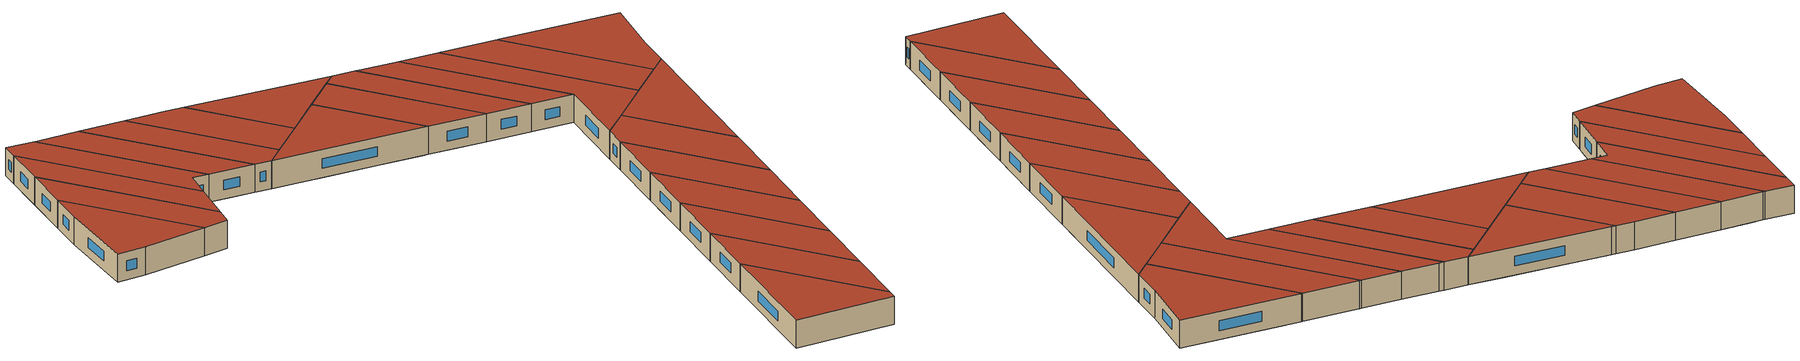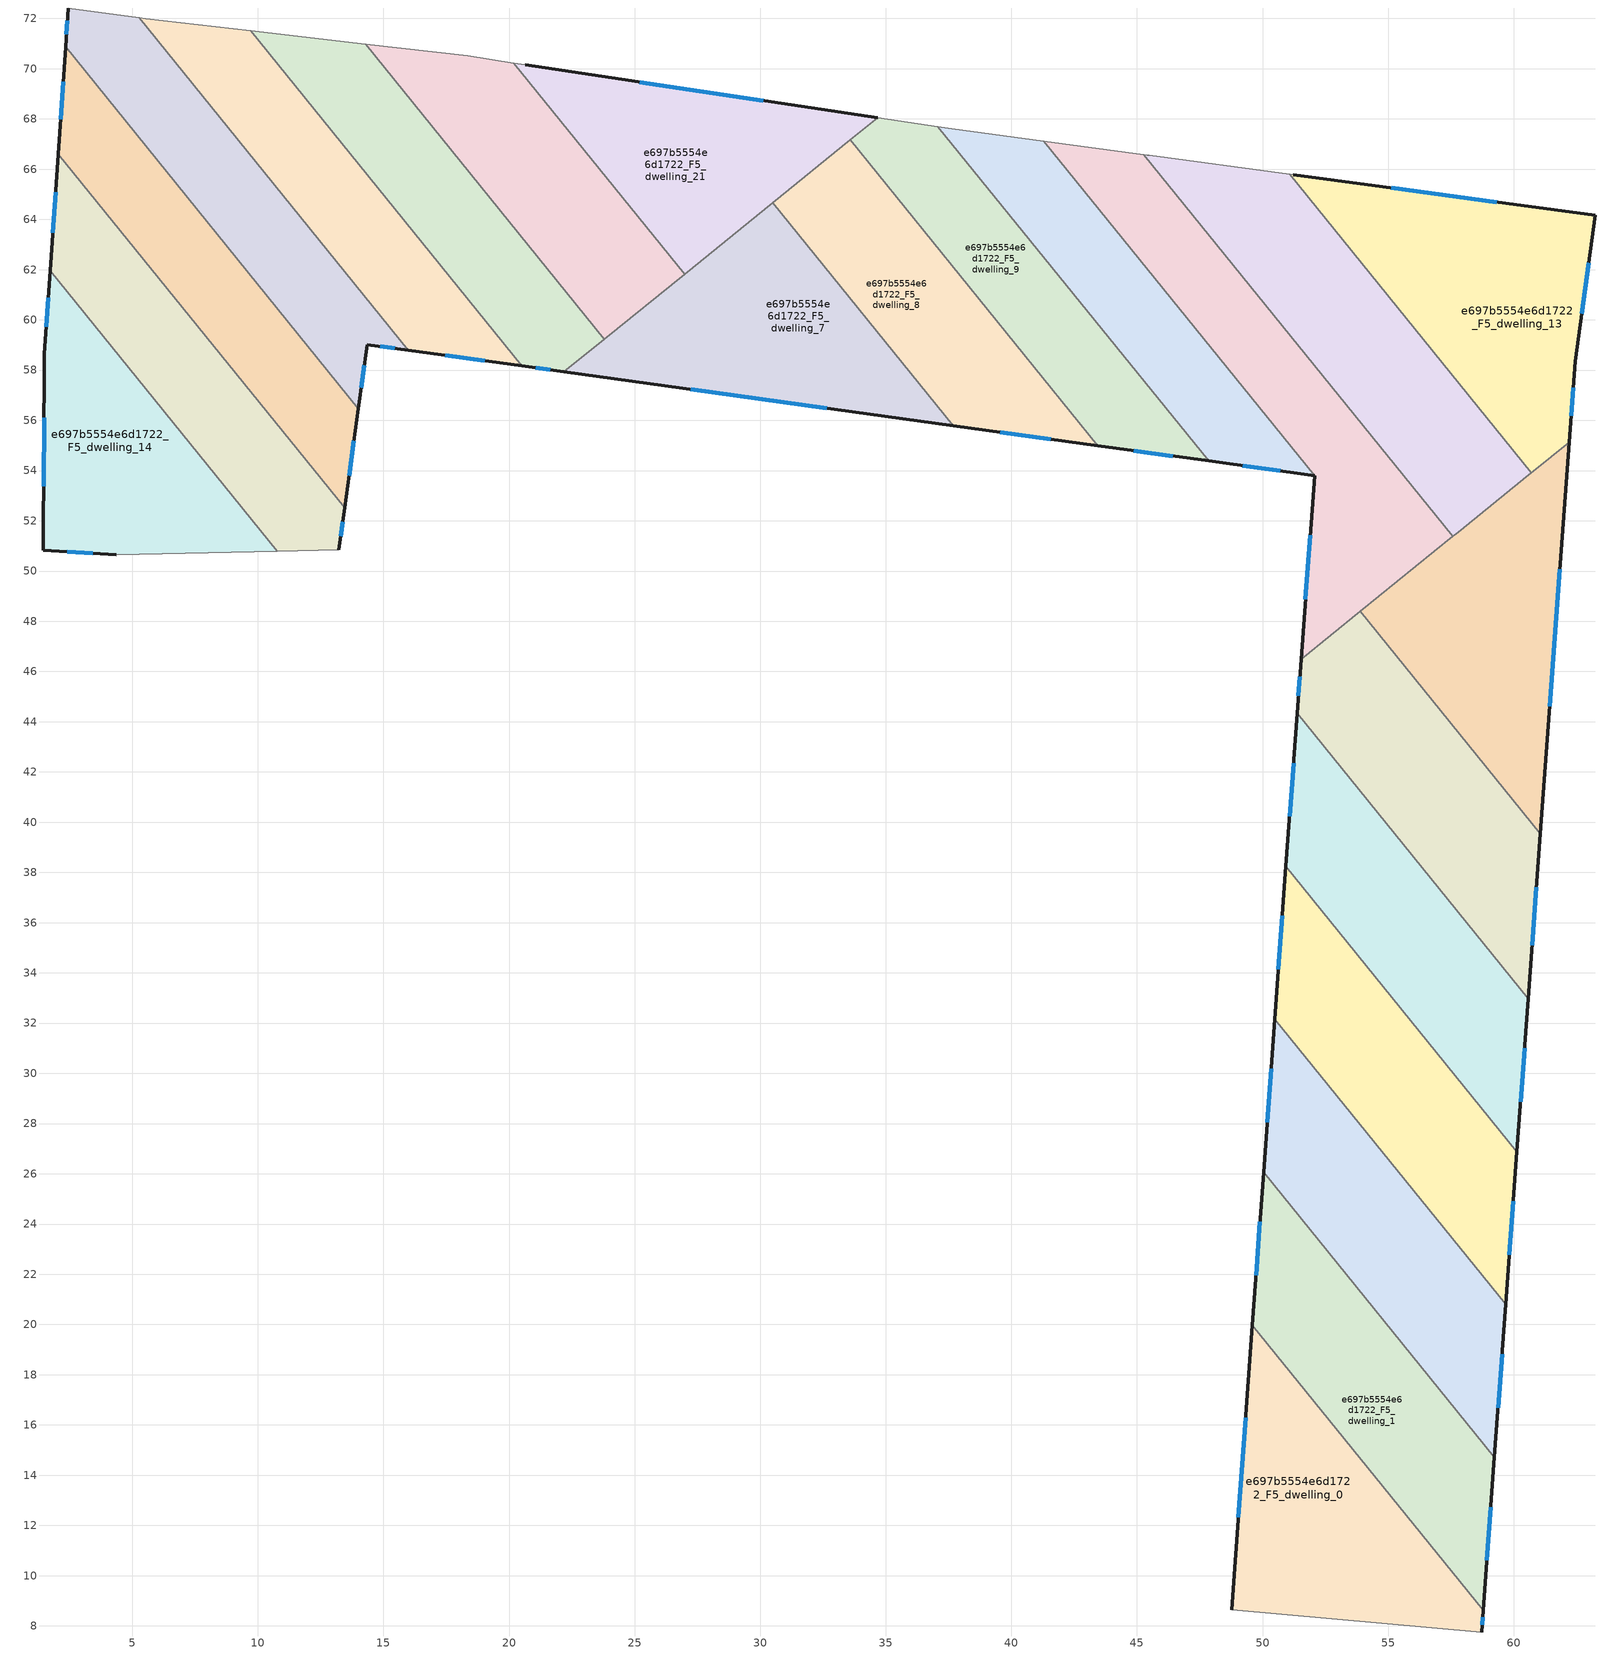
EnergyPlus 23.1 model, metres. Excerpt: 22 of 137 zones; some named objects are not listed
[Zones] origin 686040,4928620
e697b5554e6d1722_F5_dwelling_0
 floor to e697b5554e6d1722_F4_dwelling_0 (EU_floor_Construction): 49.54,19.21 58.73,7.86 58.72,7.76 48.77,8.65 z15
 floor to e697b5554e6d1722_F4_dwelling_1 (EU_floor_Construction): 49.6,19.97 58.78,8.62 58.73,7.86 49.54,19.21 z15
 wall outside (EU_wall_Construction): 58.72,7.76 58.78,8.62 / 49.6,19.97 48.77,8.65 z15:18
 wall adiabatic (EU_wall_Construction): 48.77,8.65 58.72,7.76 z15:18
 wall to e697b5554e6d1722_F5_dwelling_1 (EU_wall_Construction): 58.78,8.62 49.6,19.97 z15:18
 window (EU_Window_Construction): 58.74,8.04 58.76,8.34 / 49.33,16.29 49.04,12.33 z15.98:17.02
 roof outside (EU_roof_Construction): 58.72,7.76 58.78,8.62 49.6,19.97 48.77,8.65 z18
e697b5554e6d1722_F5_dwelling_1
 floor to e697b5554e6d1722_F4_dwelling_1 (EU_floor_Construction): 49.93,24.54 59.12,13.19 58.78,8.62 49.6,19.97 z15
 floor to e697b5554e6d1722_F4_dwelling_2 (EU_floor_Construction): 50.04,26.07 59.23,14.71 59.12,13.19 49.93,24.54 z15
 wall outside (EU_wall_Construction): 50.04,26.07 49.6,19.97 / 58.78,8.62 59.23,14.71 z15:18
 wall to e697b5554e6d1722_F5_dwelling_2 (EU_wall_Construction): 59.23,14.71 50.04,26.07 z15:18
 window (EU_Window_Construction): 49.9,24.08 49.74,21.95 / 58.93,10.6 59.09,12.73 z15.98:17.02
 roof outside (EU_roof_Construction): 58.78,8.62 59.23,14.71 50.04,26.07 49.6,19.97 z18
e697b5554e6d1722_F5_dwelling_10
 floor to e697b5554e6d1722_F4_dwelling_22 (EU_floor_Construction): 41.29,67.11 46.58,60.57 44.6,58.97 37.62,67.61 z15
 floor to e697b5554e6d1722_F4_dwelling_8 (EU_floor_Construction): 46.58,60.57 52.07,53.8 47.85,54.38 44.32,58.74 z15
 floor to e697b5554e6d1722_F4_dwelling_21 (EU_floor_Construction): 37.62,67.61 44.6,58.97 44.32,58.74 37.08,67.69 z15
 wall outside (EU_wall_Construction): 47.85,54.38 52.07,53.79 z15:18
 wall to e697b5554e6d1722_F5_dwelling_9 (EU_wall_Construction): 37.08,67.69 47.85,54.38 z15:18
 wall adiabatic (EU_wall_Construction): 41.29,67.11 37.62,67.61 37.08,67.69 z15:18
 wall to e697b5554e6d1722_F5_dwelling_11 (EU_wall_Construction): 52.07,53.79 41.29,67.11 z15:18
 window (EU_Window_Construction): 49.22,54.19 50.7,53.99 z15.98:17.02
 roof outside (EU_roof_Construction): 52.07,53.79 41.29,67.11 37.62,67.61 37.08,67.69 47.85,54.38 z18
e697b5554e6d1722_F5_dwelling_11
 floor to e697b5554e6d1722_F4_dwelling_8 (EU_floor_Construction): 48.15,61.84 57,50.91 55.43,49.64 46.58,60.57 z15
 floor to e697b5554e6d1722_F4_dwelling_22 (EU_floor_Construction): 45.27,66.58 48.73,62.31 46.58,60.57 41.29,67.11 z15
 floor to e697b5554e6d1722_F4_dwelling_7 (EU_floor_Construction): 52.07,53.79 55.43,49.64 53.23,47.86 51.77,49.66 z15
 floor to e697b5554e6d1722_F4_dwelling_9 (EU_floor_Construction): 48.73,62.31 57.57,51.38 57,50.91 48.15,61.84 z15
 floor to e697b5554e6d1722_F4_dwelling_6 (EU_floor_Construction): 51.77,49.66 53.23,47.86 51.54,46.49 z15
 wall outside (EU_wall_Construction): 52.07,53.79 51.54,46.49 z15:18
 wall adiabatic (EU_wall_Construction): 45.27,66.58 41.29,67.11 z15:18
 wall to e697b5554e6d1722_F5_dwelling_12 (EU_wall_Construction): 57.57,51.38 45.27,66.58 z15:18
 wall to e697b5554e6d1722_F5_dwelling_6 (EU_wall_Construction): 53.89,48.4 57.57,51.38 z15:18
 wall to e697b5554e6d1722_F5_dwelling_5 (EU_wall_Construction): 51.54,46.49 53.89,48.4 z15:18
 window (EU_Window_Construction): 51.9,51.42 51.71,48.87 z15.98:17.02
 roof outside (EU_roof_Construction): 57.57,51.38 45.27,66.58 41.29,67.11 52.07,53.79 51.54,46.49 z18
e697b5554e6d1722_F5_dwelling_12
 floor to e697b5554e6d1722_F4_dwelling_10 (EU_floor_Construction): 51.86,64.84 60.7,53.91 59.1,52.61 50.25,63.54 z15
 floor to e697b5554e6d1722_F4_dwelling_9 (EU_floor_Construction): 50.25,63.54 59.1,52.61 57.69,51.47 57.65,51.44 57.57,51.38 48.73,62.31 z15
 floor to e697b5554e6d1722_F4_dwelling_22 (EU_floor_Construction): 51.08,65.8 51.86,64.84 48.73,62.31 45.27,66.58 z15
 wall adiabatic (EU_wall_Construction): 51.08,65.8 45.48,66.55 45.41,66.56 45.27,66.58 z15:18
 wall to e697b5554e6d1722_F5_dwelling_13 (EU_wall_Construction): 60.7,53.91 51.08,65.8 z15:18
 wall to e697b5554e6d1722_F5_dwelling_6 (EU_wall_Construction): 57.57,51.38 57.65,51.44 57.69,51.47 60.7,53.91 z15:18
 roof outside (EU_roof_Construction): 60.7,53.91 51.08,65.8 45.48,66.55 45.41,66.56 45.27,66.58 57.57,51.38 57.65,51.44 57.69,51.47 z18
e697b5554e6d1722_F5_dwelling_13
 floor to e697b5554e6d1722_F4_dwelling_11 (EU_floor_Construction): 63.24,64.17 62.45,58.34 62.21,55.13 61.6,54.64 52.76,65.57 z15
 floor to e697b5554e6d1722_F4_dwelling_10 (EU_floor_Construction): 52.75,65.57 61.6,54.64 60.78,53.97 60.7,53.91 51.86,64.84 z15
 floor to e697b5554e6d1722_F4_dwelling_22 (EU_floor_Construction): 52.75,65.57 51.86,64.84 51.08,65.8 51.22,65.78 z15
 wall outside (EU_wall_Construction): 62.21,55.13 62.45,58.34 63.24,64.17 51.22,65.78 z15:18
 wall adiabatic (EU_wall_Construction): 51.22,65.78 51.08,65.8 z15:18
 wall to e697b5554e6d1722_F5_dwelling_6 (EU_wall_Construction): 60.7,53.91 60.78,53.97 62.21,55.13 z15:18
 window (EU_Window_Construction): 59.33,64.69 55.13,65.25 / 62.71,60.24 62.98,62.27 / 62.29,56.18 62.37,57.3 z15.98:17.02
 roof outside (EU_roof_Construction): 62.21,55.13 62.45,58.34 63.24,64.17 51.22,65.78 51.08,65.8 60.7,53.91 60.78,53.97 z18
e697b5554e6d1722_F5_dwelling_14
 floor to e697b5554e6d1722_F4_dwelling_12 (EU_floor_Construction): 1.73,61.96 10.77,50.79 4.36,50.66 1.46,50.83 1.5,58.65 z15
 wall outside (EU_wall_Construction): 1.73,61.96 1.5,58.65 1.46,50.83 4.36,50.66 z15:18
 wall to e697b5554e6d1722_F5_dwelling_15 (EU_wall_Construction): 10.77,50.79 1.73,61.96 z15:18
 wall adiabatic (EU_wall_Construction): 4.36,50.66 10.77,50.79 z15:18
 window (EU_Window_Construction): 1.66,60.88 1.58,59.72 / 2.4,50.77 3.42,50.71 / 1.49,56.1 1.47,53.37 z15.98:17.02
 roof outside (EU_roof_Construction): 10.77,50.79 1.73,61.96 1.5,58.65 1.46,50.83 4.36,50.66 z18
e697b5554e6d1722_F5_dwelling_15
 floor to e697b5554e6d1722_F4_dwelling_13 (EU_floor_Construction): 2.05,66.6 13.45,52.51 13.22,50.85 11.19,50.8 1.76,62.45 z15
 floor to e697b5554e6d1722_F4_dwelling_12 (EU_floor_Construction): 1.76,62.45 11.19,50.8 10.77,50.79 1.73,61.96 z15
 wall outside (EU_wall_Construction): 2.05,66.6 1.73,61.96 / 13.22,50.85 13.45,52.51 z15:18
 wall to e697b5554e6d1722_F5_dwelling_16 (EU_wall_Construction): 13.45,52.51 2.05,66.6 z15:18
 wall adiabatic (EU_wall_Construction): 10.77,50.79 13.22,50.85 z15:18
 window (EU_Window_Construction): 1.95,65.09 1.83,63.47 / 13.3,51.39 13.38,51.97 z15.98:17.02
 roof outside (EU_roof_Construction): 13.22,50.85 13.45,52.51 2.05,66.6 1.73,61.96 10.77,50.79 z18
e697b5554e6d1722_F5_dwelling_16
 floor to e697b5554e6d1722_F4_dwelling_14 (EU_floor_Construction): 2.34,70.87 14,56.47 13.55,53.24 2.1,67.38 z15
 floor to e697b5554e6d1722_F4_dwelling_13 (EU_floor_Construction): 2.1,67.38 13.55,53.24 13.45,52.51 2.05,66.6 z15
 wall outside (EU_wall_Construction): 13.45,52.51 14,56.47 / 2.34,70.87 2.05,66.6 z15:18
 wall to e697b5554e6d1722_F5_dwelling_17 (EU_wall_Construction): 14,56.47 2.34,70.87 z15:18
 window (EU_Window_Construction): 13.63,53.8 13.82,55.18 / 2.25,69.48 2.15,67.98 z15.98:17.02
 roof outside (EU_roof_Construction): 13.45,52.51 14,56.47 2.34,70.87 2.05,66.6 z18
e697b5554e6d1722_F5_dwelling_17
 floor to e697b5554e6d1722_F4_dwelling_15 (EU_floor_Construction): 5.27,72.02 15.98,58.79 14.35,59.02 14.15,57.53 2.42,72.01 2.45,72.42 z15
 floor to e697b5554e6d1722_F4_dwelling_14 (EU_floor_Construction): 2.42,72.01 14.15,57.53 14,56.47 2.34,70.87 z15
 wall outside (EU_wall_Construction): 14,56.47 14.35,59.02 15.98,58.79 / 2.45,72.42 2.34,70.87 z15:18
 wall adiabatic (EU_wall_Construction): 5.27,72.02 2.45,72.42 z15:18
 wall to e697b5554e6d1722_F5_dwelling_18 (EU_wall_Construction): 15.98,58.79 5.27,72.02 z15:18
 window (EU_Window_Construction): 14.88,58.94 15.45,58.86 / 14.11,57.3 14.24,58.19 / 2.42,71.91 2.38,71.37 z15.98:17.02
 roof outside (EU_roof_Construction): 14,56.47 14.35,59.02 15.98,58.79 5.27,72.02 2.45,72.42 2.34,70.87 z18
e697b5554e6d1722_F5_dwelling_18
 floor to e697b5554e6d1722_F4_dwelling_16 (EU_floor_Construction): 9.71,71.5 20.51,58.16 17.63,58.56 6.89,71.83 z15
 floor to e697b5554e6d1722_F4_dwelling_15 (EU_floor_Construction): 6.89,71.83 17.63,58.56 15.98,58.79 5.27,72.02 5.53,71.99 z15
 wall outside (EU_wall_Construction): 15.98,58.79 20.51,58.16 z15:18
 wall adiabatic (EU_wall_Construction): 9.71,71.5 5.53,71.99 5.27,72.02 z15:18
 wall to e697b5554e6d1722_F5_dwelling_19 (EU_wall_Construction): 20.51,58.16 9.71,71.5 z15:18
 window (EU_Window_Construction): 17.45,58.59 19.04,58.37 z15.98:17.02
 roof outside (EU_roof_Construction): 20.51,58.16 9.71,71.5 5.53,71.99 5.27,72.02 15.98,58.79 z18
e697b5554e6d1722_F5_dwelling_19
 floor adiabatic (EU_floor_Construction): 14.3,70.97 23.8,59.24 22.38,58.09 11.71,71.27 z15
 floor to e697b5554e6d1722_F4_dwelling_16 (EU_floor_Construction): 11.71,71.27 22.38,58.09 22.19,57.93 20.51,58.16 9.71,71.5 z15
 wall outside (EU_wall_Construction): 20.51,58.16 22.19,57.93 z15:18
 wall adiabatic (EU_wall_Construction): 14.3,70.97 9.71,71.5 z15:18
 wall to e697b5554e6d1722_F5_dwelling_20 (EU_wall_Construction): 23.8,59.24 14.3,70.97 z15:18
 wall to e697b5554e6d1722_F5_dwelling_7 (EU_wall_Construction): 22.19,57.93 23.8,59.24 z15:18
 window (EU_Window_Construction): 21.05,58.09 21.64,58.01 z15.98:17.02
 roof outside (EU_roof_Construction): 23.8,59.24 14.3,70.97 9.71,71.5 20.51,58.16 22.19,57.93 z18
e697b5554e6d1722_F5_dwelling_2
 floor to e697b5554e6d1722_F4_dwelling_2 (EU_floor_Construction): 50.32,29.87 59.51,18.52 59.23,14.71 50.04,26.07 z15
 floor to e697b5554e6d1722_F4_dwelling_3 (EU_floor_Construction): 50.49,32.16 59.68,20.8 59.51,18.52 50.32,29.87 z15
 wall outside (EU_wall_Construction): 50.49,32.16 50.04,26.07 / 59.23,14.71 59.68,20.8 z15:18
 wall to e697b5554e6d1722_F5_dwelling_3 (EU_wall_Construction): 59.68,20.8 50.49,32.16 z15:18
 window (EU_Window_Construction): 50.34,30.18 50.19,28.05 / 59.38,16.69 59.54,18.82 z15.98:17.02
 roof outside (EU_roof_Construction): 59.23,14.71 59.68,20.8 50.49,32.16 50.04,26.07 z18
e697b5554e6d1722_F5_dwelling_20
 floor adiabatic (EU_floor_Construction): 20.2,70.22 27,61.82 25,60.21 16.49,70.72 18.35,70.51 z15
 floor to e697b5554e6d1722_F4_dwelling_17 (EU_floor_Construction): 16.49,70.72 25,60.21 23.8,59.24 14.3,70.97 z15
 wall adiabatic (EU_wall_Construction): 20.2,70.22 18.35,70.51 14.3,70.97 z15:18
 wall to e697b5554e6d1722_F5_dwelling_21 (EU_wall_Construction): 27,61.82 20.2,70.22 z15:18
 wall to e697b5554e6d1722_F5_dwelling_7 (EU_wall_Construction): 23.8,59.24 27,61.82 z15:18
 roof outside (EU_roof_Construction): 27,61.82 20.2,70.22 18.35,70.51 14.3,70.97 23.8,59.24 z18
e697b5554e6d1722_F5_dwelling_21
 floor to e697b5554e6d1722_F4_dwelling_19 (EU_floor_Construction): 26.26,69.31 30.21,64.43 27.6,62.31 21.34,70.05 z15
 floor to e697b5554e6d1722_F4_dwelling_20 (EU_floor_Construction): 31.28,68.56 32.88,66.58 30.21,64.43 26.26,69.31 z15
 floor to e697b5554e6d1722_F4_dwelling_21 (EU_floor_Construction): 34.68,68.05 32.88,66.58 31.28,68.56 z15
 floor to e697b5554e6d1722_F4_dwelling_18 (EU_floor_Construction): 21.34,70.05 27.6,62.31 27,61.82 20.2,70.22 20.64,70.16 z15
 wall outside (EU_wall_Construction): 34.68,68.05 20.64,70.16 z15:18
 wall adiabatic (EU_wall_Construction): 20.64,70.16 20.2,70.22 z15:18
 wall to e697b5554e6d1722_F5_dwelling_8 (EU_wall_Construction): 30.5,64.66 33.59,67.16 z15:18
 wall to e697b5554e6d1722_F5_dwelling_9 (EU_wall_Construction): 33.59,67.16 34.68,68.05 z15:18
 wall to e697b5554e6d1722_F5_dwelling_7 (EU_wall_Construction): 27,61.82 30.5,64.66 z15:18
 window (EU_Window_Construction): 30.12,68.73 25.21,69.47 z15.98:17.02
 roof outside (EU_roof_Construction): 34.68,68.05 20.64,70.16 20.2,70.22 27,61.82 z18
e697b5554e6d1722_F5_dwelling_3
 floor to e697b5554e6d1722_F4_dwelling_3 (EU_floor_Construction): 50.71,35.2 59.91,23.84 59.68,20.8 50.49,32.16 z15
 floor to e697b5554e6d1722_F4_dwelling_4 (EU_floor_Construction): 50.93,38.25 60.13,26.89 59.91,23.84 50.71,35.2 z15
 wall outside (EU_wall_Construction): 50.93,38.25 50.49,32.16 / 59.68,20.8 60.13,26.88 z15:18
 wall to e697b5554e6d1722_F5_dwelling_4 (EU_wall_Construction): 60.13,26.88 50.93,38.25 z15:18
 window (EU_Window_Construction): 50.79,36.27 50.63,34.14 / 59.83,22.78 59.98,24.91 z15.98:17.02
 roof outside (EU_roof_Construction): 59.68,20.8 60.13,26.88 50.93,38.25 50.49,32.16 z18
e697b5554e6d1722_F5_dwelling_4
 floor to e697b5554e6d1722_F4_dwelling_4 (EU_floor_Construction): 51.1,40.53 60.3,29.17 60.13,26.89 50.93,38.25 z15
 floor to e697b5554e6d1722_F4_dwelling_5 (EU_floor_Construction): 51.38,44.33 60.58,32.97 60.3,29.17 51.1,40.53 z15
 wall outside (EU_wall_Construction): 51.38,44.33 50.93,38.25 / 60.13,26.88 60.58,32.97 z15:18
 wall to e697b5554e6d1722_F5_dwelling_5 (EU_wall_Construction): 60.58,32.97 51.38,44.33 z15:18
 window (EU_Window_Construction): 51.23,42.35 51.08,40.23 / 60.28,28.86 60.43,30.99 z15.98:17.02
 roof outside (EU_roof_Construction): 60.13,26.88 60.58,32.97 51.38,44.33 50.93,38.25 z18
e697b5554e6d1722_F5_dwelling_5
 floor to e697b5554e6d1722_F4_dwelling_6 (EU_floor_Construction): 53.23,47.86 60.97,38.3 60.67,34.16 51.47,45.52 51.54,46.49 z15
 floor to e697b5554e6d1722_F4_dwelling_5 (EU_floor_Construction): 51.47,45.52 60.67,34.16 60.58,32.97 51.38,44.33 z15
 floor to e697b5554e6d1722_F4_dwelling_7 (EU_floor_Construction): 53.89,48.4 61.06,39.54 60.97,38.3 53.23,47.86 z15
 wall outside (EU_wall_Construction): 60.58,32.97 61.06,39.54 / 51.54,46.49 51.38,44.33 z15:18
 wall to e697b5554e6d1722_F5_dwelling_6 (EU_wall_Construction): 61.06,39.54 53.89,48.4 z15:18
 window (EU_Window_Construction): 60.74,35.1 60.91,37.4 / 51.49,45.79 51.43,45.04 z15.98:17.02
 roof outside (EU_roof_Construction): 60.58,32.97 61.06,39.54 53.89,48.4 51.54,46.49 51.38,44.33 z18
e697b5554e6d1722_F5_dwelling_6
 floor to e697b5554e6d1722_F4_dwelling_7 (EU_floor_Construction): 55.43,49.64 61.28,42.42 61.06,39.54 53.89,48.4 z15
 floor to e697b5554e6d1722_F4_dwelling_8 (EU_floor_Construction): 57,50.91 61.49,45.36 61.28,42.42 55.43,49.64 z15
 floor to e697b5554e6d1722_F4_dwelling_10 (EU_floor_Construction): 61.6,54.64 62.13,53.98 61.78,49.3 59.1,52.61 z15
 floor to e697b5554e6d1722_F4_dwelling_9 (EU_floor_Construction): 59.1,52.61 61.78,49.3 61.49,45.36 57,50.91 z15
 floor to e697b5554e6d1722_F4_dwelling_11 (EU_floor_Construction): 62.21,55.13 62.13,53.98 61.6,54.64 z15
 wall outside (EU_wall_Construction): 61.06,39.54 62.21,55.13 z15:18
 window (EU_Window_Construction): 61.44,44.61 61.84,50.06 z15.98:17.02
 roof outside (EU_roof_Construction): 61.06,39.54 62.21,55.13 53.89,48.4 z18
e697b5554e6d1722_F5_dwelling_7
 floor to e697b5554e6d1722_F4_dwelling_19 (EU_floor_Construction): 30.21,64.43 37.15,55.86 32.28,56.53 27.6,62.31 z15
 floor to e697b5554e6d1722_F4_dwelling_20 (EU_floor_Construction): 30.5,64.66 37.68,55.79 37.15,55.86 30.21,64.43 z15
 floor to e697b5554e6d1722_F4_dwelling_18 (EU_floor_Construction): 27.6,62.31 32.28,56.53 27.43,57.21 25,60.21 z15
 floor to e697b5554e6d1722_F4_dwelling_17 (EU_floor_Construction): 25,60.21 27.43,57.21 22.55,57.88 22.38,58.09 z15
 floor to e697b5554e6d1722_F4_dwelling_16 (EU_floor_Construction): 22.38,58.09 22.55,57.88 22.19,57.93 z15
 wall outside (EU_wall_Construction): 22.19,57.93 37.68,55.79 z15:18
 wall to e697b5554e6d1722_F5_dwelling_8 (EU_wall_Construction): 37.68,55.79 30.5,64.66 z15:18
 window (EU_Window_Construction): 27.23,57.23 32.64,56.48 z15.98:17.02
 roof outside (EU_roof_Construction): 37.68,55.79 30.5,64.66 22.19,57.93 z18
e697b5554e6d1722_F5_dwelling_8
 floor to e697b5554e6d1722_F4_dwelling_20 (EU_floor_Construction): 32.88,66.58 41.24,56.25 40.23,55.43 37.68,55.79 30.5,64.66 z15
 floor to e697b5554e6d1722_F4_dwelling_21 (EU_floor_Construction): 33.59,67.16 41.96,56.83 41.24,56.25 32.88,66.58 z15
 floor to e697b5554e6d1722_F4_dwelling_8 (EU_floor_Construction): 41.96,56.83 43.45,54.99 40.23,55.43 z15
 wall outside (EU_wall_Construction): 37.68,55.79 43.45,54.99 z15:18
 wall to e697b5554e6d1722_F5_dwelling_9 (EU_wall_Construction): 43.45,54.99 33.59,67.16 z15:18
 window (EU_Window_Construction): 39.56,55.53 41.57,55.25 z15.98:17.02
 roof outside (EU_roof_Construction): 43.45,54.99 33.59,67.16 30.5,64.66 37.68,55.79 z18
e697b5554e6d1722_F5_dwelling_9
 floor to e697b5554e6d1722_F4_dwelling_21 (EU_floor_Construction): 37.08,67.69 44.32,58.74 41.96,56.83 33.59,67.16 34.68,68.05 z15
 floor to e697b5554e6d1722_F4_dwelling_8 (EU_floor_Construction): 44.32,58.74 47.85,54.38 43.45,54.99 41.96,56.83 z15
 wall outside (EU_wall_Construction): 43.45,54.99 47.85,54.38 z15:18
 wall adiabatic (EU_wall_Construction): 37.08,67.69 34.68,68.05 z15:18
 window (EU_Window_Construction): 44.88,54.79 46.42,54.58 z15.98:17.02
 roof outside (EU_roof_Construction): 47.85,54.38 37.08,67.69 34.68,68.05 33.59,67.16 43.45,54.99 z18
[Building]
EU S2 Campaign: North Axis=0; Terrain=City; Solar Distribution=FullExterior
[Site:Location]
Bologna: Latitude=44.5; Longitude=11.25; Time Zone=1; Elevation=37
[SizingPeriod:WeatherFileDays]
AnnualSizingPeriod: Begin Month=1; Begin Day of Month=1; End Month=12; End Day of Month=31; Day of Week for Start Day=Monday; Use Weather File Daylight Saving Period=No; Use Weather File Rain and Snow Indicators=No
[MATERIAL]
EU_InternalMass_Material: Roughness=MediumRough; Thickness=0.1; Conductivity=1; Density=1800; Specific Heat=900; Thermal Absorptance=0.9; Solar Absorptance=0.7; Visible Absorptance=0.7
[MATERIAL:NOMASS] Roughness=MediumRough; Thermal Absorptance=0.9; Solar Absorptance=0.7; Visible Absorptance=0.7
Name | Thermal Resistance
EU_wall_NoMass | 0.905828
EU_roof_NoMass | 0.37593
EU_floor_NoMass | 0.67114
[WINDOWMATERIAL:SIMPLEGLAZINGSYSTEM]
EU_Window_SimpleGlazing: UFactor=4.52486; Solar Heat Gain Coefficient=0.85; Visible Transmittance=0.85
[CONSTRUCTION]
EU_wall_Construction: EU_wall_NoMass
EU_roof_Construction: EU_roof_NoMass
EU_floor_Construction: EU_floor_NoMass
EU_Window_Construction: EU_Window_SimpleGlazing
EU_InternalMass_Construction: EU_InternalMass_Material
[ZONE] Type=1; Multiplier=1; Ceiling Height=autocalculate; Floor Area=autocalculate; Part of Total Floor Area=Yes
Name | Volume
e697b5554e6d1722_F5_dwelling_0 | 183.154
e697b5554e6d1722_F5_dwelling_1 | 183.163
e697b5554e6d1722_F5_dwelling_10 | 149.61
e697b5554e6d1722_F5_dwelling_11 | 213.842
e697b5554e6d1722_F5_dwelling_12 | 210.517
e697b5554e6d1722_F5_dwelling_13 | 210.067
e697b5554e6d1722_F5_dwelling_14 | 160.239
e697b5554e6d1722_F5_dwelling_15 | 160.284
e697b5554e6d1722_F5_dwelling_16 | 160.28
e697b5554e6d1722_F5_dwelling_17 | 160.266
e697b5554e6d1722_F5_dwelling_18 | 160.256
e697b5554e6d1722_F5_dwelling_19 | 160.235
e697b5554e6d1722_F5_dwelling_2 | 183.133
e697b5554e6d1722_F5_dwelling_20 | 160.274
e697b5554e6d1722_F5_dwelling_21 | 160.26
e697b5554e6d1722_F5_dwelling_3 | 183.157
e697b5554e6d1722_F5_dwelling_4 | 183.14
e697b5554e6d1722_F5_dwelling_5 | 183.179
e697b5554e6d1722_F5_dwelling_6 | 183.123
e697b5554e6d1722_F5_dwelling_7 | 183.144
e697b5554e6d1722_F5_dwelling_8 | 161.65
e697b5554e6d1722_F5_dwelling_9 | 153.177
[INTERNALMASS] Construction=EU_InternalMass_Construction
Name | Zone or ZoneList | Surface Area
e697b5554e6d1722_F5_dwelling_0_EU_InternalMass | e697b5554e6d1722_F5_dwelling_0 | 61.051
e697b5554e6d1722_F5_dwelling_1_EU_InternalMass | e697b5554e6d1722_F5_dwelling_1 | 61.0542
e697b5554e6d1722_F5_dwelling_2_EU_InternalMass | e697b5554e6d1722_F5_dwelling_2 | 61.0441
e697b5554e6d1722_F5_dwelling_3_EU_InternalMass | e697b5554e6d1722_F5_dwelling_3 | 61.0523
e697b5554e6d1722_F5_dwelling_4_EU_InternalMass | e697b5554e6d1722_F5_dwelling_4 | 61.0469
e697b5554e6d1722_F5_dwelling_5_EU_InternalMass | e697b5554e6d1722_F5_dwelling_5 | 61.0599
e697b5554e6d1722_F5_dwelling_6_EU_InternalMass | e697b5554e6d1722_F5_dwelling_6 | 61.0409
e697b5554e6d1722_F5_dwelling_7_EU_InternalMass | e697b5554e6d1722_F5_dwelling_7 | 61.0478
e697b5554e6d1722_F5_dwelling_8_EU_InternalMass | e697b5554e6d1722_F5_dwelling_8 | 53.8817
e697b5554e6d1722_F5_dwelling_9_EU_InternalMass | e697b5554e6d1722_F5_dwelling_9 | 51.0621
e697b5554e6d1722_F5_dwelling_10_EU_InternalMass | e697b5554e6d1722_F5_dwelling_10 | 49.8728
e697b5554e6d1722_F5_dwelling_11_EU_InternalMass | e697b5554e6d1722_F5_dwelling_11 | 71.2841
e697b5554e6d1722_F5_dwelling_12_EU_InternalMass | e697b5554e6d1722_F5_dwelling_12 | 70.165
e697b5554e6d1722_F5_dwelling_13_EU_InternalMass | e697b5554e6d1722_F5_dwelling_13 | 70.0306
e697b5554e6d1722_F5_dwelling_14_EU_InternalMass | e697b5554e6d1722_F5_dwelling_14 | 53.4134
e697b5554e6d1722_F5_dwelling_15_EU_InternalMass | e697b5554e6d1722_F5_dwelling_15 | 53.428
e697b5554e6d1722_F5_dwelling_16_EU_InternalMass | e697b5554e6d1722_F5_dwelling_16 | 53.4267
e697b5554e6d1722_F5_dwelling_17_EU_InternalMass | e697b5554e6d1722_F5_dwelling_17 | 53.4221
e697b5554e6d1722_F5_dwelling_18_EU_InternalMass | e697b5554e6d1722_F5_dwelling_18 | 53.4181
e697b5554e6d1722_F5_dwelling_19_EU_InternalMass | e697b5554e6d1722_F5_dwelling_19 | 53.4114
e697b5554e6d1722_F5_dwelling_20_EU_InternalMass | e697b5554e6d1722_F5_dwelling_20 | 53.4245
e697b5554e6d1722_F5_dwelling_21_EU_InternalMass | e697b5554e6d1722_F5_dwelling_21 | 53.4199
[OTHEREQUIPMENT] Fuel Type=Electricity; Design Level Calculation Method=Watts/Area; Power per Zone Floor Area=1; Fraction Latent=0; Fraction Radiant=0; Fraction Lost=0; Carbon Dioxide Generation Rate=0; EndUse Subcategory=EU_Step8_InternalGains
Name | Zone or ZoneList or Space or SpaceList | Schedule
EU_Step8_InternalGain_e697b5554e6d1722_F5_dwelling_0_f000 | e697b5554e6d1722_F5_dwelling_0 | EU_Step8_GainSchedule_e697b5554e6d1722_F5_dwelling_0_f000
EU_Step8_InternalGain_e697b5554e6d1722_F5_dwelling_1_f000 | e697b5554e6d1722_F5_dwelling_1 | EU_Step8_GainSchedule_e697b5554e6d1722_F5_dwelling_1_f000
EU_Step8_InternalGain_e697b5554e6d1722_F5_dwelling_2_f000 | e697b5554e6d1722_F5_dwelling_2 | EU_Step8_GainSchedule_e697b5554e6d1722_F5_dwelling_2_f000
EU_Step8_InternalGain_e697b5554e6d1722_F5_dwelling_3_f000 | e697b5554e6d1722_F5_dwelling_3 | EU_Step8_GainSchedule_e697b5554e6d1722_F5_dwelling_3_f000
EU_Step8_InternalGain_e697b5554e6d1722_F5_dwelling_4_f000 | e697b5554e6d1722_F5_dwelling_4 | EU_Step8_GainSchedule_e697b5554e6d1722_F5_dwelling_4_f000
EU_Step8_InternalGain_e697b5554e6d1722_F5_dwelling_5_f000 | e697b5554e6d1722_F5_dwelling_5 | EU_Step8_GainSchedule_e697b5554e6d1722_F5_dwelling_5_f000
EU_Step8_InternalGain_e697b5554e6d1722_F5_dwelling_6_f000 | e697b5554e6d1722_F5_dwelling_6 | EU_Step8_GainSchedule_e697b5554e6d1722_F5_dwelling_6_f000
EU_Step8_InternalGain_e697b5554e6d1722_F5_dwelling_7_f000 | e697b5554e6d1722_F5_dwelling_7 | EU_Step8_GainSchedule_e697b5554e6d1722_F5_dwelling_7_f000
EU_Step8_InternalGain_e697b5554e6d1722_F5_dwelling_8_f000 | e697b5554e6d1722_F5_dwelling_8 | EU_Step8_GainSchedule_e697b5554e6d1722_F5_dwelling_8_f000
EU_Step8_InternalGain_e697b5554e6d1722_F5_dwelling_9_f000 | e697b5554e6d1722_F5_dwelling_9 | EU_Step8_GainSchedule_e697b5554e6d1722_F5_dwelling_9_f000
EU_Step8_InternalGain_e697b5554e6d1722_F5_dwelling_10_f000 | e697b5554e6d1722_F5_dwelling_10 | EU_Step8_GainSchedule_e697b5554e6d1722_F5_dwelling_10_f000
EU_Step8_InternalGain_e697b5554e6d1722_F5_dwelling_11_f000 | e697b5554e6d1722_F5_dwelling_11 | EU_Step8_GainSchedule_e697b5554e6d1722_F5_dwelling_11_f000
EU_Step8_InternalGain_e697b5554e6d1722_F5_dwelling_12_f000 | e697b5554e6d1722_F5_dwelling_12 | EU_Step8_GainSchedule_e697b5554e6d1722_F5_dwelling_12_f000
EU_Step8_InternalGain_e697b5554e6d1722_F5_dwelling_13_f000 | e697b5554e6d1722_F5_dwelling_13 | EU_Step8_GainSchedule_e697b5554e6d1722_F5_dwelling_13_f000
EU_Step8_InternalGain_e697b5554e6d1722_F5_dwelling_14_f000 | e697b5554e6d1722_F5_dwelling_14 | EU_Step8_GainSchedule_e697b5554e6d1722_F5_dwelling_14_f000
EU_Step8_InternalGain_e697b5554e6d1722_F5_dwelling_15_f000 | e697b5554e6d1722_F5_dwelling_15 | EU_Step8_GainSchedule_e697b5554e6d1722_F5_dwelling_15_f000
EU_Step8_InternalGain_e697b5554e6d1722_F5_dwelling_16_f000 | e697b5554e6d1722_F5_dwelling_16 | EU_Step8_GainSchedule_e697b5554e6d1722_F5_dwelling_16_f000
EU_Step8_InternalGain_e697b5554e6d1722_F5_dwelling_17_f000 | e697b5554e6d1722_F5_dwelling_17 | EU_Step8_GainSchedule_e697b5554e6d1722_F5_dwelling_17_f000
EU_Step8_InternalGain_e697b5554e6d1722_F5_dwelling_18_f000 | e697b5554e6d1722_F5_dwelling_18 | EU_Step8_GainSchedule_e697b5554e6d1722_F5_dwelling_18_f000
EU_Step8_InternalGain_e697b5554e6d1722_F5_dwelling_19_f000 | e697b5554e6d1722_F5_dwelling_19 | EU_Step8_GainSchedule_e697b5554e6d1722_F5_dwelling_19_f000
EU_Step8_InternalGain_e697b5554e6d1722_F5_dwelling_20_f000 | e697b5554e6d1722_F5_dwelling_20 | EU_Step8_GainSchedule_e697b5554e6d1722_F5_dwelling_20_f000
EU_Step8_InternalGain_e697b5554e6d1722_F5_dwelling_21_f000 | e697b5554e6d1722_F5_dwelling_21 | EU_Step8_GainSchedule_e697b5554e6d1722_F5_dwelling_21_f000
[ZONEVENTILATION:DESIGNFLOWRATE] Schedule=EU_AlwaysOn; Design Flow Rate Calculation Method=AirChanges/Hour; Air Changes per Hour=0.73129; Ventilation Type=Natural; Fan Pressure Rise=0; Fan Total Efficiency=1; Constant Term Coefficient=1; Temperature Term Coefficient=0; Velocity Term Coefficient=0; Velocity Squared Term Coefficient=0; Minimum Indoor Temperature=-100; Maximum Indoor Temperature=100; Delta Temperature=-100; Minimum Outdoor Temperature=-100; Maximum Outdoor Temperature=100; Maximum Wind Speed=40
Name | Zone or ZoneList or Space or SpaceList
EU_ConstantAir_e697b5554e6d1722_F5_dwelling_0 | e697b5554e6d1722_F5_dwelling_0
EU_ConstantAir_e697b5554e6d1722_F5_dwelling_1 | e697b5554e6d1722_F5_dwelling_1
EU_ConstantAir_e697b5554e6d1722_F5_dwelling_2 | e697b5554e6d1722_F5_dwelling_2
EU_ConstantAir_e697b5554e6d1722_F5_dwelling_3 | e697b5554e6d1722_F5_dwelling_3
EU_ConstantAir_e697b5554e6d1722_F5_dwelling_4 | e697b5554e6d1722_F5_dwelling_4
EU_ConstantAir_e697b5554e6d1722_F5_dwelling_5 | e697b5554e6d1722_F5_dwelling_5
EU_ConstantAir_e697b5554e6d1722_F5_dwelling_6 | e697b5554e6d1722_F5_dwelling_6
EU_ConstantAir_e697b5554e6d1722_F5_dwelling_7 | e697b5554e6d1722_F5_dwelling_7
EU_ConstantAir_e697b5554e6d1722_F5_dwelling_8 | e697b5554e6d1722_F5_dwelling_8
EU_ConstantAir_e697b5554e6d1722_F5_dwelling_9 | e697b5554e6d1722_F5_dwelling_9
EU_ConstantAir_e697b5554e6d1722_F5_dwelling_10 | e697b5554e6d1722_F5_dwelling_10
EU_ConstantAir_e697b5554e6d1722_F5_dwelling_11 | e697b5554e6d1722_F5_dwelling_11
EU_ConstantAir_e697b5554e6d1722_F5_dwelling_12 | e697b5554e6d1722_F5_dwelling_12
EU_ConstantAir_e697b5554e6d1722_F5_dwelling_13 | e697b5554e6d1722_F5_dwelling_13
EU_ConstantAir_e697b5554e6d1722_F5_dwelling_14 | e697b5554e6d1722_F5_dwelling_14
EU_ConstantAir_e697b5554e6d1722_F5_dwelling_15 | e697b5554e6d1722_F5_dwelling_15
EU_ConstantAir_e697b5554e6d1722_F5_dwelling_16 | e697b5554e6d1722_F5_dwelling_16
EU_ConstantAir_e697b5554e6d1722_F5_dwelling_17 | e697b5554e6d1722_F5_dwelling_17
EU_ConstantAir_e697b5554e6d1722_F5_dwelling_18 | e697b5554e6d1722_F5_dwelling_18
EU_ConstantAir_e697b5554e6d1722_F5_dwelling_19 | e697b5554e6d1722_F5_dwelling_19
EU_ConstantAir_e697b5554e6d1722_F5_dwelling_20 | e697b5554e6d1722_F5_dwelling_20
EU_ConstantAir_e697b5554e6d1722_F5_dwelling_21 | e697b5554e6d1722_F5_dwelling_21
[HVACTEMPLATE:ZONE:IDEALLOADSAIRSYSTEM] System Availability Schedule=EU_AlwaysOn; Maximum Heating Supply Air Temperature=50; Minimum Cooling Supply Air Temperature=13; Maximum Heating Supply Air Humidity Ratio=0.0156; Minimum Cooling Supply Air Humidity Ratio=0.0077; Heating Limit=NoLimit; Cooling Limit=NoLimit; Heating Availability Schedule=EU_AlwaysOn; Cooling Availability Schedule=EU_CoolingOff; Dehumidification Control Type=ConstantSensibleHeatRatio; Cooling Sensible Heat Ratio=0.7; Dehumidification Setpoint=60; Humidification Control Type=None; Humidification Setpoint=30; Outdoor Air Method=None; Outdoor Air Flow Rate per Person=0.00944; Outdoor Air Flow Rate per Zone Floor Area=0; Outdoor Air Flow Rate per Zone=0; Demand Controlled Ventilation Type=None; Outdoor Air Economizer Type=NoEconomizer; Heat Recovery Type=None; Sensible Heat Recovery Effectiveness=0.7; Latent Heat Recovery Effectiveness=0.65
Name | Template Thermostat
e697b5554e6d1722_F5_dwelling_0 | EU_HeatOnly_e697b5554e6d1722_F5_dwelling_0
e697b5554e6d1722_F5_dwelling_1 | EU_HeatOnly_e697b5554e6d1722_F5_dwelling_1
e697b5554e6d1722_F5_dwelling_2 | EU_HeatOnly_e697b5554e6d1722_F5_dwelling_2
e697b5554e6d1722_F5_dwelling_3 | EU_HeatOnly_e697b5554e6d1722_F5_dwelling_3
e697b5554e6d1722_F5_dwelling_4 | EU_HeatOnly_e697b5554e6d1722_F5_dwelling_4
e697b5554e6d1722_F5_dwelling_5 | EU_HeatOnly_e697b5554e6d1722_F5_dwelling_5
e697b5554e6d1722_F5_dwelling_6 | EU_HeatOnly_e697b5554e6d1722_F5_dwelling_6
e697b5554e6d1722_F5_dwelling_7 | EU_HeatOnly_e697b5554e6d1722_F5_dwelling_7
e697b5554e6d1722_F5_dwelling_8 | EU_HeatOnly_e697b5554e6d1722_F5_dwelling_8
e697b5554e6d1722_F5_dwelling_9 | EU_HeatOnly_e697b5554e6d1722_F5_dwelling_9
e697b5554e6d1722_F5_dwelling_10 | EU_HeatOnly_e697b5554e6d1722_F5_dwelling_10
e697b5554e6d1722_F5_dwelling_11 | EU_HeatOnly_e697b5554e6d1722_F5_dwelling_11
e697b5554e6d1722_F5_dwelling_12 | EU_HeatOnly_e697b5554e6d1722_F5_dwelling_12
e697b5554e6d1722_F5_dwelling_13 | EU_HeatOnly_e697b5554e6d1722_F5_dwelling_13
e697b5554e6d1722_F5_dwelling_14 | EU_HeatOnly_e697b5554e6d1722_F5_dwelling_14
e697b5554e6d1722_F5_dwelling_15 | EU_HeatOnly_e697b5554e6d1722_F5_dwelling_15
e697b5554e6d1722_F5_dwelling_16 | EU_HeatOnly_e697b5554e6d1722_F5_dwelling_16
e697b5554e6d1722_F5_dwelling_17 | EU_HeatOnly_e697b5554e6d1722_F5_dwelling_17
e697b5554e6d1722_F5_dwelling_18 | EU_HeatOnly_e697b5554e6d1722_F5_dwelling_18
e697b5554e6d1722_F5_dwelling_19 | EU_HeatOnly_e697b5554e6d1722_F5_dwelling_19
e697b5554e6d1722_F5_dwelling_20 | EU_HeatOnly_e697b5554e6d1722_F5_dwelling_20
e697b5554e6d1722_F5_dwelling_21 | EU_HeatOnly_e697b5554e6d1722_F5_dwelling_21
[SIZING:ZONE] Zone Cooling Design Supply Air Temperature Input Method=SupplyAirTemperature; Zone Cooling Design Supply Air Temperature=13; Zone Heating Design Supply Air Temperature Input Method=SupplyAirTemperature; Zone Heating Design Supply Air Temperature=50; Zone Cooling Design Supply Air Humidity Ratio=0.008; Zone Heating Design Supply Air Humidity Ratio=0.008; Cooling Design Air Flow Method=DesignDay; Cooling Design Air Flow Rate=0; Cooling Minimum Air Flow per Zone Floor Area=0.000762; Cooling Minimum Air Flow=0; Cooling Minimum Air Flow Fraction=0.2; Heating Design Air Flow Method=DesignDay; Heating Design Air Flow Rate=0; Heating Maximum Air Flow per Zone Floor Area=0.002032; Heating Maximum Air Flow=0.141576; Heating Maximum Air Flow Fraction=0.3; Account for Dedicated Outdoor Air System=No; Dedicated Outdoor Air System Control Strategy=NeutralSupplyAir; Dedicated Outdoor Air Low Setpoint Temperature for Design=autosize; Dedicated Outdoor Air High Setpoint Temperature for Design=autosize; Zone Load Sizing Method=Sensible Load Only No Latent Load; Zone Latent Cooling Design Supply Air Humidity Ratio Input Method=HumidityRatioDifference; Zone Cooling Design Supply Air Humidity Ratio Difference=0.005; Zone Latent Heating Design Supply Air Humidity Ratio Input Method=HumidityRatioDifference; Zone Humidification Design Supply Air Humidity Ratio Difference=0.005
e697b5554e6d1722_F5_dwelling_0; e697b5554e6d1722_F5_dwelling_1; e697b5554e6d1722_F5_dwelling_2; e697b5554e6d1722_F5_dwelling_3; e697b5554e6d1722_F5_dwelling_4; e697b5554e6d1722_F5_dwelling_5; e697b5554e6d1722_F5_dwelling_6; e697b5554e6d1722_F5_dwelling_7; e697b5554e6d1722_F5_dwelling_8; e697b5554e6d1722_F5_dwelling_9; e697b5554e6d1722_F5_dwelling_10; e697b5554e6d1722_F5_dwelling_11; e697b5554e6d1722_F5_dwelling_12; e697b5554e6d1722_F5_dwelling_13; e697b5554e6d1722_F5_dwelling_14; e697b5554e6d1722_F5_dwelling_15; e697b5554e6d1722_F5_dwelling_16; e697b5554e6d1722_F5_dwelling_17; e697b5554e6d1722_F5_dwelling_18; e697b5554e6d1722_F5_dwelling_19; e697b5554e6d1722_F5_dwelling_20; e697b5554e6d1722_F5_dwelling_21
[SCHEDULE:CONSTANT]
Name | Hourly Value
EU_AlwaysOn | 1
EU_CoolingOff | 0
[SCHEDULE:FILE] Column Number=1; Rows to Skip at Top=0; Number of Hours of Data=8760; Column Separator=Comma; Interpolate to Timestep=No; Minutes per Item=60; Adjust Schedule for Daylight Savings=Yes
Name | File
EU_Step8_GainSchedule_e697b5554e6d1722_F5_dwelling_0_f000 | ../../schedules/e697b5554e6d1722/e697b5554e6d1722_F5_dwelling_0_f000_gain.csv
EU_Step8_GainSchedule_e697b5554e6d1722_F5_dwelling_1_f000 | ../../schedules/e697b5554e6d1722/e697b5554e6d1722_F5_dwelling_1_f000_gain.csv
EU_Step8_GainSchedule_e697b5554e6d1722_F5_dwelling_2_f000 | ../../schedules/e697b5554e6d1722/e697b5554e6d1722_F5_dwelling_2_f000_gain.csv
EU_Step8_GainSchedule_e697b5554e6d1722_F5_dwelling_3_f000 | ../../schedules/e697b5554e6d1722/e697b5554e6d1722_F5_dwelling_3_f000_gain.csv
EU_Step8_GainSchedule_e697b5554e6d1722_F5_dwelling_4_f000 | ../../schedules/e697b5554e6d1722/e697b5554e6d1722_F5_dwelling_4_f000_gain.csv
EU_Step8_GainSchedule_e697b5554e6d1722_F5_dwelling_5_f000 | ../../schedules/e697b5554e6d1722/e697b5554e6d1722_F5_dwelling_5_f000_gain.csv
EU_Step8_GainSchedule_e697b5554e6d1722_F5_dwelling_6_f000 | ../../schedules/e697b5554e6d1722/e697b5554e6d1722_F5_dwelling_6_f000_gain.csv
EU_Step8_GainSchedule_e697b5554e6d1722_F5_dwelling_7_f000 | ../../schedules/e697b5554e6d1722/e697b5554e6d1722_F5_dwelling_7_f000_gain.csv
EU_Step8_GainSchedule_e697b5554e6d1722_F5_dwelling_8_f000 | ../../schedules/e697b5554e6d1722/e697b5554e6d1722_F5_dwelling_8_f000_gain.csv
EU_Step8_GainSchedule_e697b5554e6d1722_F5_dwelling_9_f000 | ../../schedules/e697b5554e6d1722/e697b5554e6d1722_F5_dwelling_9_f000_gain.csv
EU_Step8_GainSchedule_e697b5554e6d1722_F5_dwelling_10_f000 | ../../schedules/e697b5554e6d1722/e697b5554e6d1722_F5_dwelling_10_f000_gain.csv
EU_Step8_GainSchedule_e697b5554e6d1722_F5_dwelling_11_f000 | ../../schedules/e697b5554e6d1722/e697b5554e6d1722_F5_dwelling_11_f000_gain.csv
EU_Step8_GainSchedule_e697b5554e6d1722_F5_dwelling_12_f000 | ../../schedules/e697b5554e6d1722/e697b5554e6d1722_F5_dwelling_12_f000_gain.csv
EU_Step8_GainSchedule_e697b5554e6d1722_F5_dwelling_13_f000 | ../../schedules/e697b5554e6d1722/e697b5554e6d1722_F5_dwelling_13_f000_gain.csv
EU_Step8_GainSchedule_e697b5554e6d1722_F5_dwelling_14_f000 | ../../schedules/e697b5554e6d1722/e697b5554e6d1722_F5_dwelling_14_f000_gain.csv
EU_Step8_GainSchedule_e697b5554e6d1722_F5_dwelling_15_f000 | ../../schedules/e697b5554e6d1722/e697b5554e6d1722_F5_dwelling_15_f000_gain.csv
EU_Step8_GainSchedule_e697b5554e6d1722_F5_dwelling_16_f000 | ../../schedules/e697b5554e6d1722/e697b5554e6d1722_F5_dwelling_16_f000_gain.csv
EU_Step8_GainSchedule_e697b5554e6d1722_F5_dwelling_17_f000 | ../../schedules/e697b5554e6d1722/e697b5554e6d1722_F5_dwelling_17_f000_gain.csv
EU_Step8_GainSchedule_e697b5554e6d1722_F5_dwelling_18_f000 | ../../schedules/e697b5554e6d1722/e697b5554e6d1722_F5_dwelling_18_f000_gain.csv
EU_Step8_GainSchedule_e697b5554e6d1722_F5_dwelling_19_f000 | ../../schedules/e697b5554e6d1722/e697b5554e6d1722_F5_dwelling_19_f000_gain.csv
EU_Step8_GainSchedule_e697b5554e6d1722_F5_dwelling_20_f000 | ../../schedules/e697b5554e6d1722/e697b5554e6d1722_F5_dwelling_20_f000_gain.csv
EU_Step8_GainSchedule_e697b5554e6d1722_F5_dwelling_21_f000 | ../../schedules/e697b5554e6d1722/e697b5554e6d1722_F5_dwelling_21_f000_gain.csv
